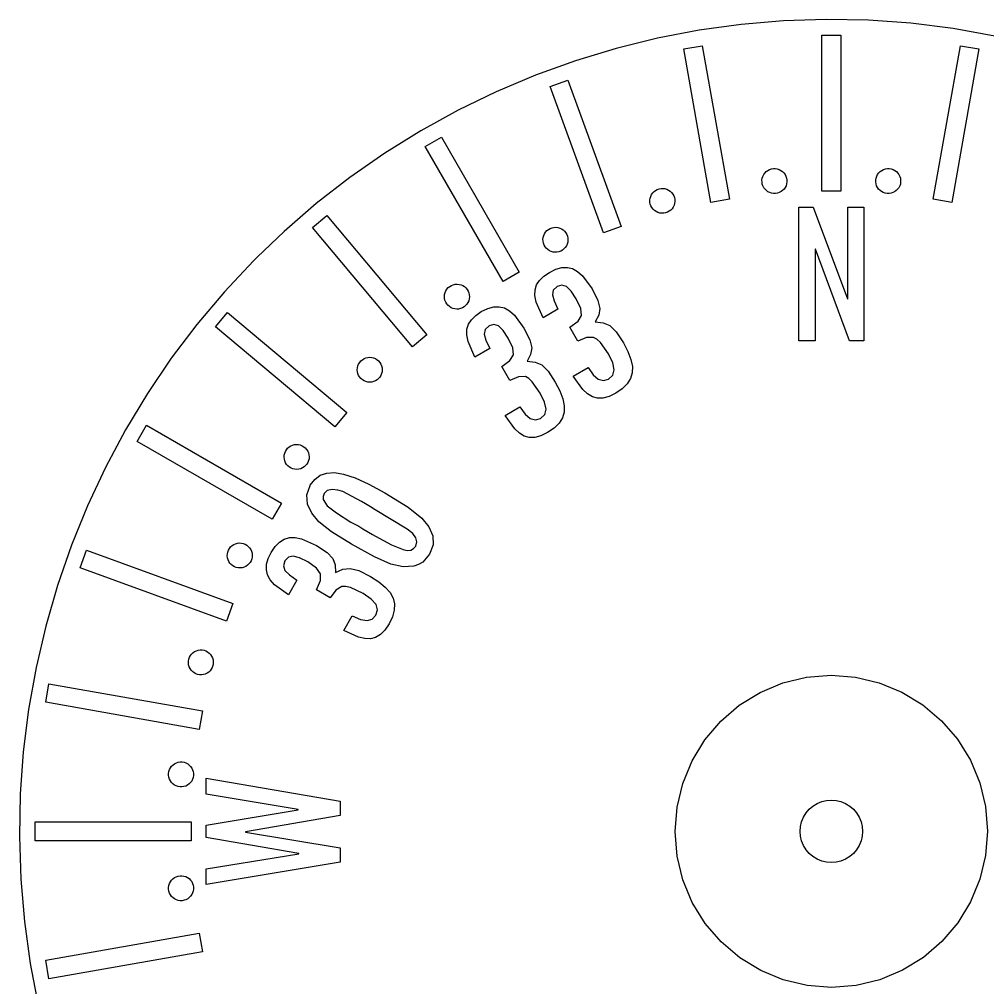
# Model space of a CAD drawing. Extents: x -338 to 182, y -232 to 288.
# Drawn here: x -338.2 to -28.2, y -21.9 to 288.1 of the extents above; entities that cross this region are included whole.
import ezdxf

# ---------------------------------------------------------------- set-up
doc = ezdxf.new("R2010")
doc.units = 0
doc.layers.get('0').update_dxf_attribs({"linetype": 'CONTINUOUS'})

msp = doc.modelspace()

# ---------------------------------------------------------------- linework, layer by layer
for p, q in [((-107.11, 286.53), (-120.59, 284.66)), ((-93.55, 287.68), (-107.11, 286.53)), ((-79.94, 288.13), (-93.55, 287.68)), ((-66.33, 287.86), (-79.94, 288.13)), ((-52.76, 286.88), (-66.33, 287.86)), ((-39.25, 285.19), (-52.76, 286.88)), ((-120.59, 284.66), (-133.96, 282.1)), ((-81.25, 283.04), (-75.25, 283.04)), ((-81.25, 233.14), (-81.25, 283.04)), ((-75.25, 283.04), (-75.25, 233.14)), ((-25.85, 282.8), (-39.25, 285.19)), ((-133.96, 282.1), (-147.18, 278.83)), ((-125.47, 278.64), (-119.56, 279.68)), ((-119.56, 279.68), (-110.9, 230.55)), ((-45.61, 230.55), (-36.94, 279.68)), ((-36.94, 279.68), (-31.03, 278.64)), ((-147.18, 278.83), (-160.2, 274.88)), ((-116.81, 229.51), (-125.47, 278.64)), ((-31.03, 278.64), (-39.7, 229.51)), ((-160.2, 274.88), (-173, 270.25)), ((-173, 270.25), (-185.54, 264.96)), ((-168.25, 266.64), (-162.61, 268.69)), ((-162.61, 268.69), (-145.55, 221.81)), ((-185.54, 264.96), (-197.79, 259.02)), ((-151.19, 219.75), (-168.25, 266.64)), ((-197.79, 259.02), (-209.71, 252.45)), ((-209.71, 252.45), (-221.27, 245.26)), ((-208.3, 247.39), (-203.1, 250.39)), ((-203.1, 250.39), (-178.16, 207.18)), ((-221.27, 245.26), (-232.44, 237.48)), ((-183.35, 204.18), (-208.3, 247.39)), ((-99.9, 238.41), (-99.53, 238.92)), ((-99.53, 238.92), (-99.09, 239.37)), ((-99.09, 239.37), (-98.59, 239.74)), ((-98.59, 239.74), (-98.03, 240.03)), ((-98.03, 240.03), (-97.44, 240.23)), ((-97.44, 240.23), (-96.82, 240.33)), ((-96.82, 240.33), (-96.19, 240.34)), ((-96.19, 240.34), (-95.57, 240.25)), ((-95.57, 240.25), (-94.97, 240.06)), ((-94.97, 240.06), (-94.41, 239.78)), ((-94.41, 239.78), (-93.9, 239.41)), ((-93.9, 239.41), (-93.45, 238.97)), ((-93.45, 238.97), (-93.08, 238.47)), ((-63.43, 238.47), (-63.05, 238.97)), ((-63.05, 238.97), (-62.61, 239.41)), ((-62.61, 239.41), (-62.1, 239.78)), ((-62.1, 239.78), (-61.53, 240.06)), ((-61.53, 240.06), (-60.94, 240.25)), ((-60.94, 240.25), (-60.31, 240.34)), ((-60.31, 240.34), (-59.69, 240.33)), ((-59.69, 240.33), (-59.07, 240.23)), ((-59.07, 240.23), (-58.47, 240.03)), ((-58.47, 240.03), (-57.92, 239.74)), ((-57.92, 239.74), (-57.41, 239.37)), ((-57.41, 239.37), (-56.97, 238.92)), ((-56.97, 238.92), (-56.61, 238.41)), ((-232.44, 237.48), (-243.19, 229.12)), ((-100.46, 236.63), (-100.37, 237.25)), ((-100.45, 236), (-100.46, 236.63)), ((-100.35, 235.38), (-100.45, 236)), ((-100.37, 237.25), (-100.18, 237.85)), ((-100.18, 237.85), (-99.9, 238.41)), ((-93.08, 238.47), (-92.79, 237.91)), ((-92.79, 237.91), (-92.59, 237.32)), ((-92.59, 237.32), (-92.48, 236.7)), ((-92.48, 236.07), (-92.57, 235.45)), ((-92.48, 236.7), (-92.48, 236.07)), ((-64.03, 236.07), (-64.02, 236.7)), ((-63.93, 235.45), (-64.03, 236.07)), ((-64.02, 236.7), (-63.92, 237.32)), ((-63.92, 237.32), (-63.72, 237.91)), ((-63.72, 237.91), (-63.43, 238.47)), ((-56.61, 238.41), (-56.33, 237.85)), ((-56.33, 237.85), (-56.14, 237.25)), ((-56.05, 236), (-56.15, 235.38)), ((-56.14, 237.25), (-56.05, 236.63)), ((-56.05, 236.63), (-56.05, 236)), ((-135.81, 232.02), (-135.46, 232.54)), ((-135.46, 232.54), (-135.02, 232.99)), ((-135.02, 232.99), (-134.53, 233.38)), ((-134.53, 233.38), (-133.97, 233.68)), ((-133.97, 233.68), (-133.38, 233.89)), ((-133.38, 233.89), (-132.77, 234)), ((-132.77, 234), (-132.14, 234.02)), ((-132.14, 234.02), (-131.52, 233.93)), ((-131.52, 233.93), (-130.91, 233.76)), ((-130.91, 233.76), (-130.35, 233.49)), ((-130.35, 233.49), (-129.83, 233.13)), ((-129.83, 233.13), (-129.38, 232.7)), ((-129.38, 232.7), (-128.99, 232.2)), ((-100.15, 234.79), (-100.35, 235.38)), ((-99.86, 234.23), (-100.15, 234.79)), ((-99.49, 233.72), (-99.86, 234.23)), ((-99.04, 233.28), (-99.49, 233.72)), ((-98.53, 232.92), (-99.04, 233.28)), ((-97.97, 232.64), (-98.53, 232.92)), ((-97.37, 232.45), (-97.97, 232.64)), ((-94.91, 232.67), (-95.5, 232.47)), ((-94.35, 232.96), (-94.91, 232.67)), ((-93.84, 233.33), (-94.35, 232.96)), ((-93.4, 233.78), (-93.84, 233.33)), ((-93.04, 234.29), (-93.4, 233.78)), ((-92.76, 234.85), (-93.04, 234.29)), ((-92.57, 235.45), (-92.76, 234.85)), ((-75.25, 233.14), (-81.25, 233.14)), ((-63.74, 234.85), (-63.93, 235.45)), ((-63.46, 234.29), (-63.74, 234.85)), ((-63.1, 233.78), (-63.46, 234.29)), ((-62.66, 233.33), (-63.1, 233.78)), ((-62.16, 232.96), (-62.66, 233.33)), ((-61.6, 232.67), (-62.16, 232.96)), ((-61, 232.47), (-61.6, 232.67)), ((-58.54, 232.64), (-59.14, 232.45)), ((-57.98, 232.92), (-58.54, 232.64)), ((-57.46, 233.28), (-57.98, 232.92)), ((-57.02, 233.72), (-57.46, 233.28)), ((-56.64, 234.23), (-57.02, 233.72)), ((-56.35, 234.79), (-56.64, 234.23)), ((-56.15, 235.38), (-56.35, 234.79)), ((-136.34, 230.23), (-136.26, 230.85)), ((-136.33, 229.6), (-136.34, 230.23)), ((-136.21, 228.99), (-136.33, 229.6)), ((-136.26, 230.85), (-136.08, 231.46)), ((-136.08, 231.46), (-135.81, 232.02)), ((-128.99, 232.2), (-128.69, 231.65)), ((-128.69, 231.65), (-128.48, 231.06)), ((-128.48, 231.06), (-128.37, 230.44)), ((-128.35, 229.81), (-128.44, 229.19)), ((-128.37, 230.44), (-128.35, 229.81)), ((-110.9, 230.55), (-116.81, 229.51)), ((-96.75, 232.36), (-97.37, 232.45)), ((-96.12, 232.36), (-96.75, 232.36)), ((-95.5, 232.47), (-96.12, 232.36)), ((-60.38, 232.36), (-61, 232.47)), ((-59.76, 232.36), (-60.38, 232.36)), ((-59.14, 232.45), (-59.76, 232.36)), ((-39.7, 229.51), (-45.61, 230.55)), ((-243.19, 229.12), (-253.48, 220.22)), ((-136, 228.4), (-136.21, 228.99)), ((-135.7, 227.84), (-136, 228.4)), ((-135.32, 227.35), (-135.7, 227.84)), ((-134.86, 226.91), (-135.32, 227.35)), ((-134.35, 226.56), (-134.86, 226.91)), ((-133.78, 226.29), (-134.35, 226.56)), ((-130.72, 226.37), (-131.31, 226.16)), ((-130.17, 226.67), (-130.72, 226.37)), ((-129.67, 227.05), (-130.17, 226.67)), ((-129.24, 227.5), (-129.67, 227.05)), ((-128.88, 228.02), (-129.24, 227.5)), ((-128.61, 228.59), (-128.88, 228.02)), ((-128.44, 229.19), (-128.61, 228.59)), ((-88.65, 185.15), (-88.65, 228.02)), ((-88.65, 228.02), (-84.04, 228.02)), ((-84.04, 228.02), (-73.07, 198.6)), ((-72.93, 198.57), (-72.93, 228.02)), ((-72.93, 228.02), (-67.85, 228.02)), ((-67.85, 228.02), (-67.85, 185.15)), ((-244.4, 221.47), (-239.8, 225.33)), ((-239.8, 225.33), (-207.73, 187.11)), ((-133.18, 226.11), (-133.78, 226.29)), ((-132.56, 226.03), (-133.18, 226.11)), ((-131.93, 226.04), (-132.56, 226.03)), ((-131.31, 226.16), (-131.93, 226.04)), ((-253.48, 220.22), (-262.07, 211.95)), ((-212.33, 183.25), (-244.4, 221.47)), ((-169.74, 220.02), (-169.31, 220.49)), ((-169.31, 220.49), (-168.82, 220.88)), ((-168.82, 220.88), (-168.27, 221.19)), ((-168.27, 221.19), (-167.69, 221.41)), ((-167.69, 221.41), (-167.07, 221.53)), ((-167.07, 221.53), (-166.44, 221.56)), ((-166.44, 221.56), (-165.82, 221.49)), ((-165.82, 221.49), (-165.22, 221.32)), ((-165.22, 221.32), (-164.64, 221.06)), ((-164.64, 221.06), (-164.12, 220.71)), ((-164.12, 220.71), (-163.66, 220.29)), ((-163.66, 220.29), (-163.27, 219.8)), ((-145.55, 221.81), (-151.19, 219.75)), ((-170.58, 217.7), (-170.51, 218.32)), ((-170.55, 217.07), (-170.58, 217.7)), ((-170.43, 216.46), (-170.55, 217.07)), ((-170.51, 218.32), (-170.34, 218.93)), ((-170.34, 218.93), (-170.08, 219.5)), ((-170.08, 219.5), (-169.74, 220.02)), ((-163.27, 219.8), (-162.96, 219.25)), ((-162.96, 219.25), (-162.74, 218.66)), ((-162.74, 218.66), (-162.61, 218.05)), ((-162.59, 217.42), (-162.66, 216.8)), ((-162.61, 218.05), (-162.59, 217.42)), ((-170.21, 215.87), (-170.43, 216.46)), ((-169.9, 215.32), (-170.21, 215.87)), ((-169.51, 214.83), (-169.9, 215.32)), ((-169.05, 214.41), (-169.51, 214.83)), ((-168.52, 214.06), (-169.05, 214.41)), ((-167.95, 213.8), (-168.52, 214.06)), ((-164.89, 213.94), (-165.48, 213.72)), ((-164.35, 214.25), (-164.89, 213.94)), ((-163.86, 214.64), (-164.35, 214.25)), ((-163.43, 215.1), (-163.86, 214.64)), ((-163.08, 215.62), (-163.43, 215.1)), ((-162.82, 216.19), (-163.08, 215.62)), ((-162.66, 216.8), (-162.82, 216.19)), ((-83.33, 214.58), (-83.47, 214.56)), ((-83.47, 214.56), (-83.47, 185.15)), ((-72.4, 185.15), (-83.33, 214.58)), ((-262.07, 211.95), (-263.29, 210.78)), ((-167.35, 213.63), (-167.95, 213.8)), ((-166.72, 213.56), (-167.35, 213.63)), ((-166.1, 213.59), (-166.72, 213.56)), ((-165.48, 213.72), (-166.1, 213.59)), ((-263.29, 210.78), (-272.6, 200.85)), ((-168.54, 207.12), (-166.49, 208.11)), ((-166.49, 208.11), (-164.56, 208.64)), ((-164.56, 208.64), (-162.77, 208.71)), ((-162.77, 208.71), (-161.1, 208.31)), ((-161.1, 208.31), (-159.5, 207.43)), ((-178.16, 207.18), (-183.35, 204.18)), ((-171.68, 204.56), (-170.32, 205.91)), ((-170.32, 205.91), (-168.54, 207.12)), ((-159.5, 207.43), (-157.93, 206.05)), ((-157.93, 206.05), (-154.85, 201.8)), ((-201.67, 201.22), (-201.33, 201.75)), ((-201.33, 201.75), (-200.91, 202.22)), ((-200.91, 202.22), (-200.43, 202.62)), ((-200.43, 202.62), (-199.89, 202.94)), ((-199.89, 202.94), (-199.3, 203.17)), ((-199.3, 203.17), (-198.69, 203.31)), ((-198.69, 203.31), (-198.07, 203.34)), ((-198.07, 203.34), (-197.44, 203.28)), ((-197.44, 203.28), (-196.83, 203.13)), ((-196.83, 203.13), (-196.26, 202.88)), ((-196.26, 202.88), (-195.73, 202.54)), ((-195.73, 202.54), (-195.26, 202.12)), ((-195.26, 202.12), (-194.86, 201.64)), ((-194.86, 201.64), (-194.54, 201.1)), ((-173.11, 201.49), (-172.61, 203.09)), ((-172.61, 203.09), (-171.68, 204.56)), ((-166.04, 202.62), (-167.28, 201.46)), ((-164.52, 203.05), (-166.04, 202.62)), ((-163.07, 202.57), (-164.52, 203.05)), ((-161.56, 201.12), (-163.07, 202.57)), ((-154.85, 201.8), (-153.01, 198.12)), ((-272.6, 200.85), (-281.37, 190.44)), ((-202.13, 199.41), (-202.07, 200.04)), ((-202.1, 198.79), (-202.13, 199.41)), ((-201.96, 198.18), (-202.1, 198.79)), ((-202.07, 200.04), (-201.92, 200.65)), ((-201.92, 200.65), (-201.67, 201.22)), ((-194.54, 201.1), (-194.31, 200.51)), ((-194.2, 198.65), (-194.35, 198.04)), ((-194.31, 200.51), (-194.17, 199.9)), ((-194.14, 199.28), (-194.2, 198.65)), ((-194.17, 199.9), (-194.14, 199.28)), ((-173.17, 199.68), (-173.11, 201.49)), ((-172.77, 197.6), (-173.17, 199.68)), ((-167.28, 201.46), (-167.58, 199.94)), ((-167.58, 199.94), (-167.05, 197.95)), ((-159.92, 198.65), (-161.56, 201.12)), ((-158.46, 195.52), (-159.92, 198.65)), ((-73.07, 198.6), (-72.93, 198.57)), ((-201.73, 197.59), (-201.96, 198.18)), ((-201.41, 197.05), (-201.73, 197.59)), ((-201.01, 196.57), (-201.41, 197.05)), ((-200.54, 196.15), (-201.01, 196.57)), ((-200.01, 195.81), (-200.54, 196.15)), ((-199.44, 195.56), (-200.01, 195.81)), ((-198.83, 195.41), (-199.44, 195.56)), ((-198.2, 195.35), (-198.83, 195.41)), ((-197.58, 195.38), (-198.2, 195.35)), ((-196.97, 195.52), (-197.58, 195.38)), ((-196.38, 195.75), (-196.97, 195.52)), ((-195.84, 196.07), (-196.38, 195.75)), ((-195.36, 196.47), (-195.84, 196.07)), ((-194.94, 196.94), (-195.36, 196.47)), ((-194.6, 197.47), (-194.94, 196.94)), ((-194.35, 198.04), (-194.6, 197.47)), ((-190.34, 194.54), (-188.29, 195.53)), ((-188.29, 195.53), (-186.37, 196.05)), ((-186.37, 196.05), (-184.57, 196.12)), ((-184.57, 196.12), (-182.9, 195.72)), ((-182.9, 195.72), (-181.31, 194.84)), ((-170.56, 192.59), (-172.77, 197.6)), ((-165.78, 195.35), (-170.56, 192.59)), ((-167.05, 197.95), (-165.78, 195.35)), ((-158.24, 193.27), (-158.46, 195.52)), ((-153.01, 198.12), (-152.38, 195.53)), ((-152.38, 195.53), (-152.74, 193.43)), ((-275.45, 189.68), (-271.59, 194.28)), ((-271.59, 194.28), (-233.37, 162.21)), ((-193.48, 191.97), (-192.12, 193.32)), ((-192.12, 193.32), (-190.34, 194.54)), ((-181.31, 194.84), (-179.73, 193.46)), ((-179.73, 193.46), (-176.66, 189.21)), ((-159.36, 191.44), (-158.24, 193.27)), ((-152.74, 193.43), (-153.88, 191.24)), ((-281.37, 190.44), (-289.59, 179.59)), ((-237.23, 157.61), (-275.45, 189.68)), ((-194.92, 188.9), (-194.41, 190.5)), ((-194.41, 190.5), (-193.48, 191.97)), ((-187.84, 190.03), (-189.08, 188.87)), ((-186.33, 190.47), (-187.84, 190.03)), ((-184.87, 189.98), (-186.33, 190.47)), ((-183.36, 188.53), (-184.87, 189.98)), ((-176.66, 189.21), (-174.82, 185.53)), ((-161.96, 189.54), (-159.36, 191.44)), ((-159.39, 185.08), (-161.96, 189.54)), ((-153.88, 191.24), (-151.32, 190.98)), ((-151.32, 190.98), (-149.19, 190.06)), ((-149.19, 190.06), (-147.14, 188.06)), ((-207.73, 187.11), (-212.33, 183.25)), ((-194.98, 187.1), (-194.92, 188.9)), ((-194.57, 185.01), (-194.98, 187.1)), ((-189.08, 188.87), (-189.38, 187.35)), ((-189.38, 187.35), (-188.85, 185.36)), ((-181.72, 186.07), (-183.36, 188.53)), ((-180.26, 182.93), (-181.72, 186.07)), ((-156.62, 186.29), (-159.39, 185.08)), ((-154.37, 186.31), (-156.62, 186.29)), ((-153.33, 185.77), (-154.37, 186.31)), ((-147.14, 188.06), (-144.84, 184.59)), ((-192.36, 180), (-194.57, 185.01)), ((-188.85, 185.36), (-187.58, 182.76)), ((-180.04, 180.68), (-180.26, 182.93)), ((-174.82, 185.53), (-174.19, 182.94)), ((-174.19, 182.94), (-174.55, 180.84)), ((-152.2, 184.7), (-153.33, 185.77)), ((-149.64, 181), (-152.2, 184.7)), ((-144.84, 184.59), (-143.39, 181.78)), ((-83.47, 185.15), (-88.65, 185.15)), ((-67.85, 185.15), (-72.4, 185.15)), ((-227.28, 179.73), (-226.67, 179.88)), ((-226.67, 179.88), (-226.04, 179.93)), ((-226.04, 179.93), (-225.42, 179.88)), ((-225.42, 179.88), (-224.81, 179.73)), ((-187.58, 182.76), (-192.36, 180)), ((-181.17, 178.85), (-180.04, 180.68)), ((-174.55, 180.84), (-175.68, 178.65)), ((-148.26, 178.13), (-149.64, 181)), ((-143.39, 181.78), (-142.43, 179.23)), ((-289.59, 179.59), (-297.22, 168.32)), ((-229.99, 176.55), (-229.85, 177.16)), ((-229.85, 177.16), (-229.61, 177.74)), ((-229.61, 177.74), (-229.28, 178.28)), ((-229.28, 178.28), (-228.87, 178.75)), ((-228.87, 178.75), (-228.4, 179.16)), ((-228.4, 179.16), (-227.86, 179.49)), ((-227.86, 179.49), (-227.28, 179.73)), ((-224.81, 179.73), (-224.23, 179.49)), ((-224.23, 179.49), (-223.69, 179.16)), ((-223.69, 179.16), (-223.22, 178.75)), ((-223.22, 178.75), (-222.81, 178.28)), ((-222.81, 178.28), (-222.48, 177.74)), ((-222.48, 177.74), (-222.24, 177.16)), ((-222.24, 177.16), (-222.09, 176.55)), ((-183.77, 176.96), (-181.17, 178.85)), ((-181.19, 172.5), (-183.77, 176.96)), ((-175.68, 178.65), (-173.12, 178.4)), ((-173.12, 178.4), (-170.99, 177.47)), ((-170.99, 177.47), (-168.94, 175.47)), ((-147.77, 175.9), (-148.26, 178.13)), ((-142.43, 179.23), (-141.97, 176.95)), ((-141.97, 176.95), (-142, 174.93)), ((-230.04, 175.93), (-229.99, 176.55)), ((-229.99, 175.3), (-230.04, 175.93)), ((-229.85, 174.69), (-229.99, 175.3)), ((-229.61, 174.11), (-229.85, 174.69)), ((-229.28, 173.58), (-229.61, 174.11)), ((-222.48, 174.11), (-222.81, 173.58)), ((-222.24, 174.69), (-222.48, 174.11)), ((-222.09, 175.3), (-222.24, 174.69)), ((-222.09, 176.55), (-222.04, 175.93)), ((-222.04, 175.93), (-222.09, 175.3)), ((-178.42, 173.7), (-181.19, 172.5)), ((-176.17, 173.72), (-178.42, 173.7)), ((-175.13, 173.18), (-176.17, 173.72)), ((-168.94, 175.47), (-166.64, 172.01)), ((-160.89, 173.88), (-156.16, 176.61)), ((-157.82, 169.64), (-160.89, 173.88)), ((-156.16, 176.61), (-154.51, 174.28)), ((-154.51, 174.28), (-152.86, 172.89)), ((-149.55, 172.93), (-148.2, 174.19)), ((-148.2, 174.19), (-147.77, 175.9)), ((-142, 174.93), (-142.55, 173.12)), ((-228.87, 173.1), (-229.28, 173.58)), ((-228.4, 172.69), (-228.87, 173.1)), ((-227.86, 172.36), (-228.4, 172.69)), ((-227.28, 172.12), (-227.86, 172.36)), ((-226.67, 171.98), (-227.28, 172.12)), ((-226.04, 171.93), (-226.67, 171.98)), ((-225.42, 171.98), (-226.04, 171.93)), ((-224.81, 172.12), (-225.42, 171.98)), ((-224.23, 172.36), (-224.81, 172.12)), ((-223.69, 172.69), (-224.23, 172.36)), ((-223.22, 173.1), (-223.69, 172.69)), ((-222.81, 173.58), (-223.22, 173.1)), ((-174, 172.11), (-175.13, 173.18)), ((-171.45, 168.41), (-174, 172.11)), ((-166.64, 172.01), (-165.19, 169.19)), ((-152.86, 172.89), (-151.2, 172.44)), ((-151.2, 172.44), (-149.55, 172.93)), ((-143.61, 171.43), (-145.19, 169.87)), ((-142.55, 173.12), (-143.61, 171.43)), ((-297.22, 168.32), (-304.26, 156.67)), ((-170.06, 165.54), (-171.45, 168.41)), ((-165.19, 169.19), (-164.23, 166.65)), ((-156.29, 168.23), (-157.82, 169.64)), ((-154.77, 167.29), (-156.29, 168.23)), ((-147.29, 168.44), (-149.42, 167.41)), ((-145.19, 169.87), (-147.29, 168.44)), ((-169.57, 163.31), (-170.06, 165.54)), ((-164.23, 166.65), (-163.77, 164.36)), ((-163.77, 164.36), (-163.81, 162.35)), ((-153.16, 166.83), (-154.77, 167.29)), ((-151.38, 166.87), (-153.16, 166.83)), ((-149.42, 167.41), (-151.38, 166.87)), ((-233.37, 162.21), (-237.23, 157.61)), ((-182.69, 161.29), (-177.97, 164.02)), ((-179.62, 157.05), (-182.69, 161.29)), ((-177.97, 164.02), (-176.31, 161.69)), ((-176.31, 161.69), (-174.66, 160.3)), ((-171.35, 160.34), (-170, 161.6)), ((-170, 161.6), (-169.57, 163.31)), ((-163.81, 162.35), (-164.35, 160.53)), ((-300.5, 152.99), (-297.5, 158.18)), ((-297.5, 158.18), (-254.3, 133.24)), ((-174.66, 160.3), (-173.01, 159.85)), ((-173.01, 159.85), (-171.35, 160.34)), ((-165.41, 158.84), (-166.99, 157.28)), ((-164.35, 160.53), (-165.41, 158.84)), ((-304.26, 156.67), (-310.68, 144.66)), ((-178.1, 155.64), (-179.62, 157.05)), ((-176.57, 154.7), (-178.1, 155.64)), ((-169.09, 155.85), (-171.22, 154.82)), ((-166.99, 157.28), (-169.09, 155.85)), ((-257.3, 128.04), (-300.5, 152.99)), ((-250.76, 151.8), (-250.16, 151.96)), ((-250.16, 151.96), (-249.53, 152.02)), ((-249.53, 152.02), (-248.91, 151.98)), ((-248.91, 151.98), (-248.29, 151.84)), ((-174.96, 154.25), (-176.57, 154.7)), ((-173.18, 154.29), (-174.96, 154.25)), ((-171.22, 154.82), (-173.18, 154.29)), ((-253.42, 148.57), (-253.29, 149.19)), ((-253.29, 149.19), (-253.06, 149.77)), ((-253.06, 149.77), (-252.74, 150.31)), ((-252.74, 150.31), (-252.34, 150.8)), ((-252.34, 150.8), (-251.87, 151.21)), ((-251.87, 151.21), (-251.34, 151.55)), ((-251.34, 151.55), (-250.76, 151.8)), ((-248.29, 151.84), (-247.71, 151.61)), ((-247.71, 151.61), (-247.17, 151.29)), ((-247.17, 151.29), (-246.68, 150.89)), ((-246.68, 150.89), (-246.27, 150.42)), ((-246.27, 150.42), (-245.93, 149.9)), ((-245.93, 149.9), (-245.68, 149.32)), ((-245.68, 149.32), (-245.52, 148.71)), ((-253.46, 147.95), (-253.42, 148.57)), ((-253.4, 147.32), (-253.46, 147.95)), ((-253.24, 146.72), (-253.4, 147.32)), ((-252.99, 146.14), (-253.24, 146.72)), ((-252.66, 145.61), (-252.99, 146.14)), ((-246.19, 145.72), (-246.59, 145.24)), ((-245.87, 146.26), (-246.19, 145.72)), ((-245.64, 146.85), (-245.87, 146.26)), ((-245.5, 147.46), (-245.64, 146.85)), ((-245.52, 148.71), (-245.46, 148.09)), ((-245.46, 148.09), (-245.5, 147.46)), ((-310.68, 144.66), (-316.46, 132.34)), ((-252.24, 145.14), (-252.66, 145.61)), ((-251.76, 144.74), (-252.24, 145.14)), ((-251.22, 144.42), (-251.76, 144.74)), ((-250.63, 144.19), (-251.22, 144.42)), ((-250.02, 144.06), (-250.63, 144.19)), ((-249.39, 144.02), (-250.02, 144.06)), ((-248.77, 144.08), (-249.39, 144.02)), ((-248.16, 144.24), (-248.77, 144.08)), ((-247.58, 144.49), (-248.16, 144.24)), ((-247.06, 144.82), (-247.58, 144.49)), ((-246.59, 145.24), (-247.06, 144.82)), ((-241.91, 142.13), (-239.82, 142.87)), ((-239.82, 142.87), (-237.38, 143.03)), ((-237.38, 143.03), (-234.41, 142.54)), ((-245.09, 138.95), (-243.67, 140.82)), ((-243.67, 140.82), (-241.91, 142.13)), ((-234.41, 142.54), (-230.73, 141.28)), ((-230.73, 141.28), (-226.32, 139.26)), ((-246.22, 135.88), (-245.12, 138.89)), ((-245.12, 138.89), (-245.09, 138.95)), ((-239.65, 137.28), (-240.66, 136.32)), ((-238.09, 137.6), (-239.65, 137.28)), ((-236.32, 137.42), (-238.09, 137.6)), ((-234.64, 136.91), (-236.32, 137.42)), ((-228.7, 133.73), (-234.64, 136.91)), ((-226.32, 139.26), (-221.2, 136.47)), ((-221.2, 136.47), (-213.79, 131.89)), ((-246, 132.91), (-246.22, 135.88)), ((-240.66, 136.32), (-241, 135.38)), ((-241, 135.38), (-240.95, 134.41)), ((-240.95, 134.41), (-239.68, 132.41)), ((-227.38, 132.97), (-228.7, 133.73)), ((-316.46, 132.34), (-321.58, 119.73)), ((-254.3, 133.24), (-257.3, 128.04)), ((-244.65, 130.02), (-246, 132.91)), ((-239.68, 132.41), (-236.75, 130.08)), ((-225.84, 132), (-227.38, 132.97)), ((-224.29, 131.11), (-225.84, 132)), ((-214.04, 124.91), (-224.29, 131.11)), ((-213.79, 131.89), (-209.41, 128.46)), ((-242.31, 127.22), (-244.65, 130.02)), ((-238.3, 124.08), (-242.31, 127.22)), ((-236.75, 130.08), (-232.06, 127.16)), ((-232.06, 127.16), (-230.86, 126.47)), ((-209.41, 128.46), (-207.09, 125.6)), ((-231.92, 120.12), (-238.3, 124.08)), ((-230.86, 126.47), (-229.58, 125.8)), ((-229.58, 125.8), (-228.26, 125.04)), ((-228.26, 125.04), (-225.15, 123.16)), ((-212.29, 123.46), (-214.04, 124.91)), ((-207.09, 125.6), (-205.84, 122.75)), ((-254.94, 120.73), (-253.42, 121.69)), ((-253.42, 121.69), (-251.78, 122.18)), ((-251.78, 122.18), (-249.95, 122.21)), ((-249.95, 122.21), (-247.9, 121.81)), ((-247.9, 121.81), (-243.11, 119.66)), ((-225.15, 123.16), (-224.24, 122.64)), ((-224.24, 122.64), (-219.05, 119.85)), ((-211.25, 122.1), (-212.29, 123.46)), ((-210.93, 120.78), (-211.25, 122.1)), ((-205.84, 122.75), (-205.75, 119.86)), ((-321.58, 119.73), (-326.04, 106.87)), ((-318.81, 112.5), (-316.75, 118.13)), ((-316.75, 118.13), (-269.87, 101.07)), ((-271.52, 117.57), (-271.3, 118.16)), ((-271.3, 118.16), (-271, 118.7)), ((-271, 118.7), (-270.6, 119.19)), ((-270.6, 119.19), (-270.14, 119.62)), ((-270.14, 119.62), (-269.62, 119.96)), ((-269.62, 119.96), (-269.05, 120.22)), ((-269.05, 120.22), (-268.44, 120.39)), ((-268.44, 120.39), (-267.82, 120.46)), ((-267.82, 120.46), (-267.19, 120.44)), ((-267.19, 120.44), (-266.58, 120.31)), ((-266.58, 120.31), (-265.99, 120.09)), ((-265.99, 120.09), (-265.44, 119.78)), ((-265.44, 119.78), (-264.95, 119.39)), ((-264.95, 119.39), (-264.53, 118.93)), ((-264.53, 118.93), (-264.18, 118.4)), ((-264.18, 118.4), (-263.92, 117.83)), ((-263.92, 117.83), (-263.75, 117.23)), ((-257.63, 117.43), (-256.35, 119.31)), ((-256.35, 119.31), (-254.94, 120.73)), ((-243.11, 119.66), (-239.68, 117.39)), ((-224.49, 116.06), (-231.92, 120.12)), ((-219.05, 119.85), (-215.38, 118.34)), ((-215.38, 118.34), (-214.04, 118.09)), ((-214.04, 118.09), (-212.92, 118.19)), ((-212.92, 118.19), (-212.01, 118.65)), ((-212.01, 118.65), (-211.33, 119.46)), ((-211.33, 119.46), (-210.93, 120.78)), ((-205.75, 119.86), (-206.87, 116.89)), ((-271.68, 116.33), (-271.65, 116.95)), ((-271.61, 115.7), (-271.68, 116.33)), ((-271.65, 116.95), (-271.52, 117.57)), ((-271.44, 115.1), (-271.61, 115.7)), ((-271.18, 114.53), (-271.44, 115.1)), ((-264.05, 114.78), (-264.36, 114.23)), ((-263.83, 115.36), (-264.05, 114.78)), ((-263.71, 115.98), (-263.83, 115.36)), ((-263.75, 117.23), (-263.68, 116.61)), ((-263.68, 116.61), (-263.71, 115.98)), ((-259.07, 113.64), (-258.56, 115.49)), ((-258.56, 115.49), (-257.63, 117.43)), ((-253.21, 114.79), (-253.7, 113.16)), ((-252.11, 115.91), (-253.21, 114.79)), ((-250.61, 116.22), (-252.11, 115.91)), ((-248.58, 115.72), (-250.61, 116.22)), ((-245.93, 114.41), (-248.58, 115.72)), ((-239.68, 117.39), (-237.84, 115.46)), ((-237.84, 115.46), (-237.1, 113.47)), ((-219.27, 113.73), (-224.49, 116.06)), ((-206.87, 116.89), (-209.04, 114.36)), ((-271.92, 95.43), (-318.81, 112.5)), ((-270.83, 114), (-271.18, 114.53)), ((-270.41, 113.54), (-270.83, 114)), ((-269.92, 113.15), (-270.41, 113.54)), ((-269.37, 112.84), (-269.92, 113.15)), ((-268.78, 112.62), (-269.37, 112.84)), ((-268.17, 112.5), (-268.78, 112.62)), ((-267.54, 112.47), (-268.17, 112.5)), ((-266.92, 112.54), (-267.54, 112.47)), ((-266.31, 112.71), (-266.92, 112.54)), ((-265.74, 112.97), (-266.31, 112.71)), ((-265.22, 113.31), (-265.74, 112.97)), ((-264.75, 113.74), (-265.22, 113.31)), ((-264.36, 114.23), (-264.75, 113.74)), ((-259.14, 111.9), (-259.07, 113.64)), ((-258.77, 110.26), (-259.14, 111.9)), ((-253.7, 113.16), (-253.21, 111.69)), ((-253.21, 111.69), (-251.75, 110.23)), ((-243.1, 112.42), (-245.93, 114.41)), ((-241.78, 110.58), (-243.1, 112.42)), ((-237.1, 113.47), (-236.99, 111.01)), ((-236.99, 111.01), (-234.65, 112.06)), ((-234.65, 112.06), (-232.34, 112.33)), ((-232.34, 112.33), (-229.56, 111.62)), ((-229.56, 111.62), (-225.84, 109.77)), ((-215.39, 112.83), (-219.27, 113.73)), ((-211.92, 113.02), (-215.39, 112.83)), ((-210.39, 113.55), (-211.92, 113.02)), ((-209.04, 114.36), (-210.39, 113.55)), ((-257.92, 108.67), (-258.77, 110.26)), ((-256.53, 107.07), (-257.92, 108.67)), ((-249.35, 108.61), (-252.11, 103.83)), ((-251.75, 110.23), (-249.35, 108.61)), ((-241.84, 108.43), (-241.78, 110.58)), ((-225.84, 109.77), (-223.17, 108.06)), ((-326.04, 106.87), (-329.82, 93.79)), ((-252.11, 103.83), (-256.53, 107.07)), ((-243.14, 105.5), (-241.84, 108.43)), ((-238.68, 102.92), (-243.14, 105.5)), ((-234.95, 106.49), (-236.88, 105.34)), ((-233.78, 106.54), (-234.95, 106.49)), ((-232.26, 106.18), (-233.78, 106.54)), ((-228.2, 104.25), (-232.26, 106.18)), ((-223.17, 108.06), (-221.07, 106.33)), ((-221.07, 106.33), (-219.53, 104.59)), ((-236.88, 105.34), (-238.68, 102.92)), ((-225.57, 102.46), (-228.2, 104.25)), ((-224.03, 100.77), (-225.57, 102.46)), ((-219.53, 104.59), (-218.55, 102.82)), ((-218.55, 102.82), (-218.11, 100.98)), ((-269.87, 101.07), (-271.92, 95.43)), ((-223.55, 99.08), (-224.03, 100.77)), ((-218.11, 100.98), (-218.19, 98.98)), ((-234.38, 92.47), (-231.65, 97.19)), ((-231.65, 97.19), (-229.06, 96)), ((-225.27, 96.06), (-224.08, 97.31)), ((-224.08, 97.31), (-223.55, 99.08)), ((-218.78, 96.84), (-219.88, 94.55)), ((-218.19, 98.98), (-218.78, 96.84)), ((-329.82, 93.79), (-332.92, 80.54)), ((-229.06, 96), (-226.93, 95.63)), ((-226.93, 95.63), (-225.27, 96.06)), ((-219.88, 94.55), (-221.21, 92.6)), ((-229.61, 90.33), (-234.38, 92.47)), ((-227.58, 89.87), (-229.61, 90.33)), ((-224.16, 90.23), (-225.79, 89.82)), ((-222.64, 91.16), (-224.16, 90.23)), ((-221.21, 92.6), (-222.64, 91.16)), ((-225.79, 89.82), (-227.58, 89.87)), ((-284, 83.27), (-283.79, 83.86)), ((-283.79, 83.86), (-283.49, 84.41)), ((-283.49, 84.41), (-283.11, 84.91)), ((-283.11, 84.91), (-282.66, 85.34)), ((-282.66, 85.34), (-282.14, 85.69)), ((-282.14, 85.69), (-281.57, 85.96)), ((-281.57, 85.96), (-280.97, 86.14)), ((-280.97, 86.14), (-280.35, 86.22)), ((-280.35, 86.22), (-279.72, 86.21)), ((-279.72, 86.21), (-279.1, 86.09)), ((-279.1, 86.09), (-278.51, 85.88)), ((-278.51, 85.88), (-277.96, 85.58)), ((-277.96, 85.58), (-277.46, 85.2)), ((-277.46, 85.2), (-277.03, 84.75)), ((-277.03, 84.75), (-276.68, 84.23)), ((-276.68, 84.23), (-276.41, 83.66)), ((-284.13, 82.02), (-284.12, 82.65)), ((-284.05, 81.4), (-284.13, 82.02)), ((-284.12, 82.65), (-284, 83.27)), ((-283.87, 80.8), (-284.05, 81.4)), ((-283.6, 80.23), (-283.87, 80.8)), ((-276.28, 81.19), (-276.49, 80.6)), ((-276.41, 83.66), (-276.23, 83.06)), ((-276.16, 81.81), (-276.28, 81.19)), ((-276.23, 83.06), (-276.15, 82.44)), ((-276.15, 82.44), (-276.16, 81.81)), ((-332.92, 80.54), (-335.31, 67.14)), ((-283.25, 79.71), (-283.6, 80.23)), ((-282.82, 79.26), (-283.25, 79.71)), ((-282.32, 78.88), (-282.82, 79.26)), ((-281.77, 78.58), (-282.32, 78.88)), ((-281.18, 78.37), (-281.77, 78.58)), ((-280.56, 78.25), (-281.18, 78.37)), ((-279.93, 78.24), (-280.56, 78.25)), ((-279.31, 78.32), (-279.93, 78.24)), ((-278.71, 78.5), (-279.31, 78.32)), ((-278.14, 78.77), (-278.71, 78.5)), ((-277.62, 79.12), (-278.14, 78.77)), ((-277.17, 79.55), (-277.62, 79.12)), ((-276.79, 80.05), (-277.17, 79.55)), ((-276.49, 80.6), (-276.79, 80.05)), ((-86.16, 77.5), (-78.34, 78.13)), ((-78.34, 78.13), (-70.52, 77.53)), ((-70.52, 77.53), (-62.89, 75.72)), ((-329.8, 69.44), (-328.76, 75.35)), ((-328.76, 75.35), (-279.63, 66.69)), ((-101.03, 72.64), (-93.79, 75.66)), ((-93.79, 75.66), (-86.16, 77.5)), ((-62.89, 75.72), (-55.63, 72.73)), ((-107.71, 68.53), (-101.03, 72.64)), ((-55.63, 72.73), (-48.94, 68.64)), ((-280.67, 60.78), (-329.8, 69.44)), ((-113.67, 63.43), (-107.71, 68.53)), ((-48.94, 68.64), (-42.96, 63.55)), ((-335.31, 67.14), (-337, 53.63)), ((-279.63, 66.69), (-280.67, 60.78)), ((-118.76, 57.45), (-113.67, 63.43)), ((-42.96, 63.55), (-37.85, 57.6)), ((-122.84, 50.75), (-118.76, 57.45)), ((-37.85, 57.6), (-33.74, 50.92)), ((-337, 53.63), (-337.98, 40.05)), ((-289.04, 49.41), (-288.53, 49.78)), ((-288.53, 49.78), (-287.96, 50.06)), ((-287.96, 50.06), (-287.37, 50.25)), ((-287.37, 50.25), (-286.75, 50.34)), ((-286.75, 50.34), (-286.12, 50.34)), ((-286.12, 50.34), (-285.5, 50.23)), ((-285.5, 50.23), (-284.9, 50.03)), ((-284.9, 50.03), (-284.35, 49.74)), ((-284.35, 49.74), (-283.84, 49.37)), ((-125.83, 43.5), (-122.84, 50.75)), ((-33.74, 50.92), (-30.73, 43.67)), ((-290.46, 46.07), (-290.45, 46.7)), ((-290.45, 46.7), (-290.35, 47.32)), ((-290.35, 47.32), (-290.15, 47.91)), ((-290.15, 47.91), (-289.86, 48.47)), ((-289.86, 48.47), (-289.49, 48.98)), ((-289.49, 48.98), (-289.04, 49.41)), ((-283.84, 49.37), (-283.4, 48.92)), ((-283.4, 48.92), (-283.04, 48.41)), ((-283.04, 48.41), (-282.76, 47.85)), ((-282.76, 47.85), (-282.57, 47.25)), ((-282.57, 47.25), (-282.48, 46.63)), ((-282.48, 46.63), (-282.48, 46)), ((-290.36, 45.45), (-290.46, 46.07)), ((-290.18, 44.85), (-290.36, 45.45)), ((-289.89, 44.29), (-290.18, 44.85)), ((-289.53, 43.78), (-289.89, 44.29)), ((-289.09, 43.33), (-289.53, 43.78)), ((-283.45, 43.73), (-283.9, 43.29)), ((-283.07, 44.23), (-283.45, 43.73)), ((-282.78, 44.79), (-283.07, 44.23)), ((-282.59, 45.38), (-282.78, 44.79)), ((-282.48, 46), (-282.59, 45.38)), ((-278.43, 45.17), (-235.55, 37.76)), ((-278.43, 40.04), (-278.43, 45.17)), ((-127.65, 35.87), (-125.83, 43.5)), ((-30.73, 43.67), (-28.88, 36.05)), ((-288.59, 42.96), (-289.09, 43.33)), ((-288.03, 42.67), (-288.59, 42.96)), ((-287.43, 42.47), (-288.03, 42.67)), ((-286.81, 42.37), (-287.43, 42.47)), ((-286.19, 42.36), (-286.81, 42.37)), ((-285.57, 42.45), (-286.19, 42.36)), ((-284.97, 42.64), (-285.57, 42.45)), ((-284.41, 42.92), (-284.97, 42.64)), ((-283.9, 43.29), (-284.41, 42.92)), ((-337.98, 40.05), (-338.25, 26.44)), ((-248.92, 35.15), (-278.43, 40.04)), ((-235.55, 37.76), (-235.55, 33.15)), ((-82.79, 37.04), (-81.34, 37.64)), ((-81.34, 37.64), (-79.82, 38.01)), ((-79.82, 38.01), (-78.25, 38.13)), ((-78.25, 38.13), (-76.69, 38.01)), ((-76.69, 38.01), (-75.16, 37.64)), ((-75.16, 37.64), (-73.71, 37.04)), ((-278.43, 30.12), (-248.92, 34.98)), ((-248.92, 34.98), (-248.92, 35.15)), ((-128.25, 28.04), (-127.65, 35.87)), ((-86.34, 34.01), (-85.32, 35.21)), ((-85.32, 35.21), (-84.13, 36.22)), ((-84.13, 36.22), (-82.79, 37.04)), ((-73.71, 37.04), (-72.37, 36.22)), ((-72.37, 36.22), (-71.18, 35.21)), ((-71.18, 35.21), (-70.16, 34.01)), ((-28.88, 36.05), (-28.25, 28.23)), ((-333.15, 31.13), (-283.26, 31.13)), ((-333.15, 25.13), (-333.15, 31.13)), ((-283.26, 31.13), (-283.26, 25.13)), ((-235.55, 33.15), (-265.81, 28)), ((-88.13, 29.7), (-87.76, 31.22)), ((-87.76, 31.22), (-87.16, 32.67)), ((-87.16, 32.67), (-86.34, 34.01)), ((-70.16, 34.01), (-69.34, 32.67)), ((-69.34, 32.67), (-68.74, 31.22)), ((-68.74, 31.22), (-68.38, 29.7)), ((-278.43, 26.18), (-278.43, 30.12)), ((-265.81, 28), (-265.81, 27.83)), ((-127.62, 20.22), (-128.25, 28.04)), ((-88.25, 28.13), (-88.13, 29.7)), ((-88.13, 26.57), (-88.25, 28.13)), ((-68.38, 29.7), (-68.25, 28.13)), ((-68.25, 28.13), (-68.38, 26.57)), ((-28.25, 28.23), (-28.85, 20.4)), ((-338.25, 26.44), (-337.8, 12.84)), ((-283.26, 25.13), (-333.15, 25.13)), ((-248.78, 21.04), (-278.43, 26.18)), ((-265.81, 27.83), (-235.55, 22.81)), ((-87.76, 25.04), (-88.13, 26.57)), ((-87.16, 23.59), (-87.76, 25.04)), ((-68.74, 25.04), (-69.34, 23.59)), ((-68.38, 26.57), (-68.74, 25.04)), ((-235.55, 22.81), (-235.55, 18.27)), ((-86.34, 22.26), (-87.16, 23.59)), ((-85.32, 21.06), (-86.34, 22.26)), ((-70.16, 22.26), (-71.18, 21.06)), ((-69.34, 23.59), (-70.16, 22.26)), ((-278.43, 16.12), (-248.78, 20.91)), ((-248.78, 20.91), (-248.78, 21.04)), ((-125.78, 12.6), (-127.62, 20.22)), ((-84.13, 20.04), (-85.32, 21.06)), ((-82.79, 19.22), (-84.13, 20.04)), ((-81.34, 18.62), (-82.79, 19.22)), ((-79.82, 18.26), (-81.34, 18.62)), ((-75.16, 18.62), (-76.69, 18.26)), ((-73.71, 19.22), (-75.16, 18.62)), ((-72.37, 20.04), (-73.71, 19.22)), ((-71.18, 21.06), (-72.37, 20.04)), ((-28.85, 20.4), (-30.67, 12.77)), ((-235.55, 18.27), (-278.43, 11.1)), ((-278.43, 11.1), (-278.43, 16.12)), ((-78.25, 18.13), (-79.82, 18.26)), ((-76.69, 18.26), (-78.25, 18.13)), ((-337.8, 12.84), (-336.65, -0.72)), ((-289.89, 11.98), (-289.53, 12.49)), ((-289.53, 12.49), (-289.09, 12.94)), ((-289.09, 12.94), (-288.59, 13.31)), ((-288.59, 13.31), (-288.03, 13.6)), ((-288.03, 13.6), (-287.43, 13.8)), ((-287.43, 13.8), (-286.81, 13.9)), ((-286.81, 13.9), (-286.19, 13.91)), ((-286.19, 13.91), (-285.57, 13.82)), ((-285.57, 13.82), (-284.97, 13.63)), ((-284.97, 13.63), (-284.41, 13.35)), ((-284.41, 13.35), (-283.9, 12.98)), ((-283.9, 12.98), (-283.45, 12.54)), ((-283.45, 12.54), (-283.07, 12.04)), ((-122.76, 5.35), (-125.78, 12.6)), ((-30.67, 12.77), (-33.66, 5.52)), ((-290.46, 10.2), (-290.36, 10.82)), ((-290.45, 9.57), (-290.46, 10.2)), ((-290.35, 8.95), (-290.45, 9.57)), ((-290.36, 10.82), (-290.18, 11.42)), ((-290.18, 11.42), (-289.89, 11.98)), ((-283.07, 12.04), (-282.78, 11.48)), ((-282.78, 11.48), (-282.59, 10.89)), ((-282.59, 10.89), (-282.48, 10.27)), ((-282.48, 9.64), (-282.57, 9.02)), ((-282.48, 10.27), (-282.48, 9.64)), ((-290.15, 8.36), (-290.35, 8.95)), ((-289.86, 7.8), (-290.15, 8.36)), ((-289.49, 7.29), (-289.86, 7.8)), ((-289.04, 6.85), (-289.49, 7.29)), ((-288.53, 6.49), (-289.04, 6.85)), ((-287.96, 6.21), (-288.53, 6.49)), ((-287.37, 6.02), (-287.96, 6.21)), ((-284.9, 6.24), (-285.5, 6.04)), ((-284.35, 6.53), (-284.9, 6.24)), ((-283.84, 6.9), (-284.35, 6.53)), ((-283.4, 7.35), (-283.84, 6.9)), ((-283.04, 7.86), (-283.4, 7.35)), ((-282.76, 8.42), (-283.04, 7.86)), ((-282.57, 9.02), (-282.76, 8.42)), ((-286.75, 5.93), (-287.37, 6.02)), ((-286.12, 5.93), (-286.75, 5.93)), ((-285.5, 6.04), (-286.12, 5.93)), ((-118.65, -1.33), (-122.76, 5.35)), ((-33.66, 5.52), (-37.75, -1.18)), ((-336.65, -0.72), (-334.78, -14.21)), ((-113.54, -7.29), (-118.65, -1.33)), ((-37.75, -1.18), (-42.83, -7.16)), ((-329.8, -13.17), (-280.67, -4.51)), ((-280.67, -4.51), (-279.63, -10.42)), ((-107.57, -12.37), (-113.54, -7.29)), ((-42.83, -7.16), (-48.79, -12.26)), ((-279.63, -10.42), (-328.76, -19.08)), ((-100.87, -16.46), (-107.57, -12.37)), ((-48.79, -12.26), (-55.47, -16.37)), ((-334.78, -14.21), (-332.21, -27.57)), ((-328.76, -19.08), (-329.8, -13.17)), ((-93.62, -19.45), (-100.87, -16.46)), ((-55.47, -16.37), (-62.71, -19.39)), ((-85.98, -21.26), (-93.62, -19.45)), ((-78.16, -21.87), (-85.98, -21.26)), ((-70.34, -21.24), (-78.16, -21.87)), ((-62.71, -19.39), (-70.34, -21.24))]:
    msp.add_line(p, q)

doc.saveas('drawing.dxf')
